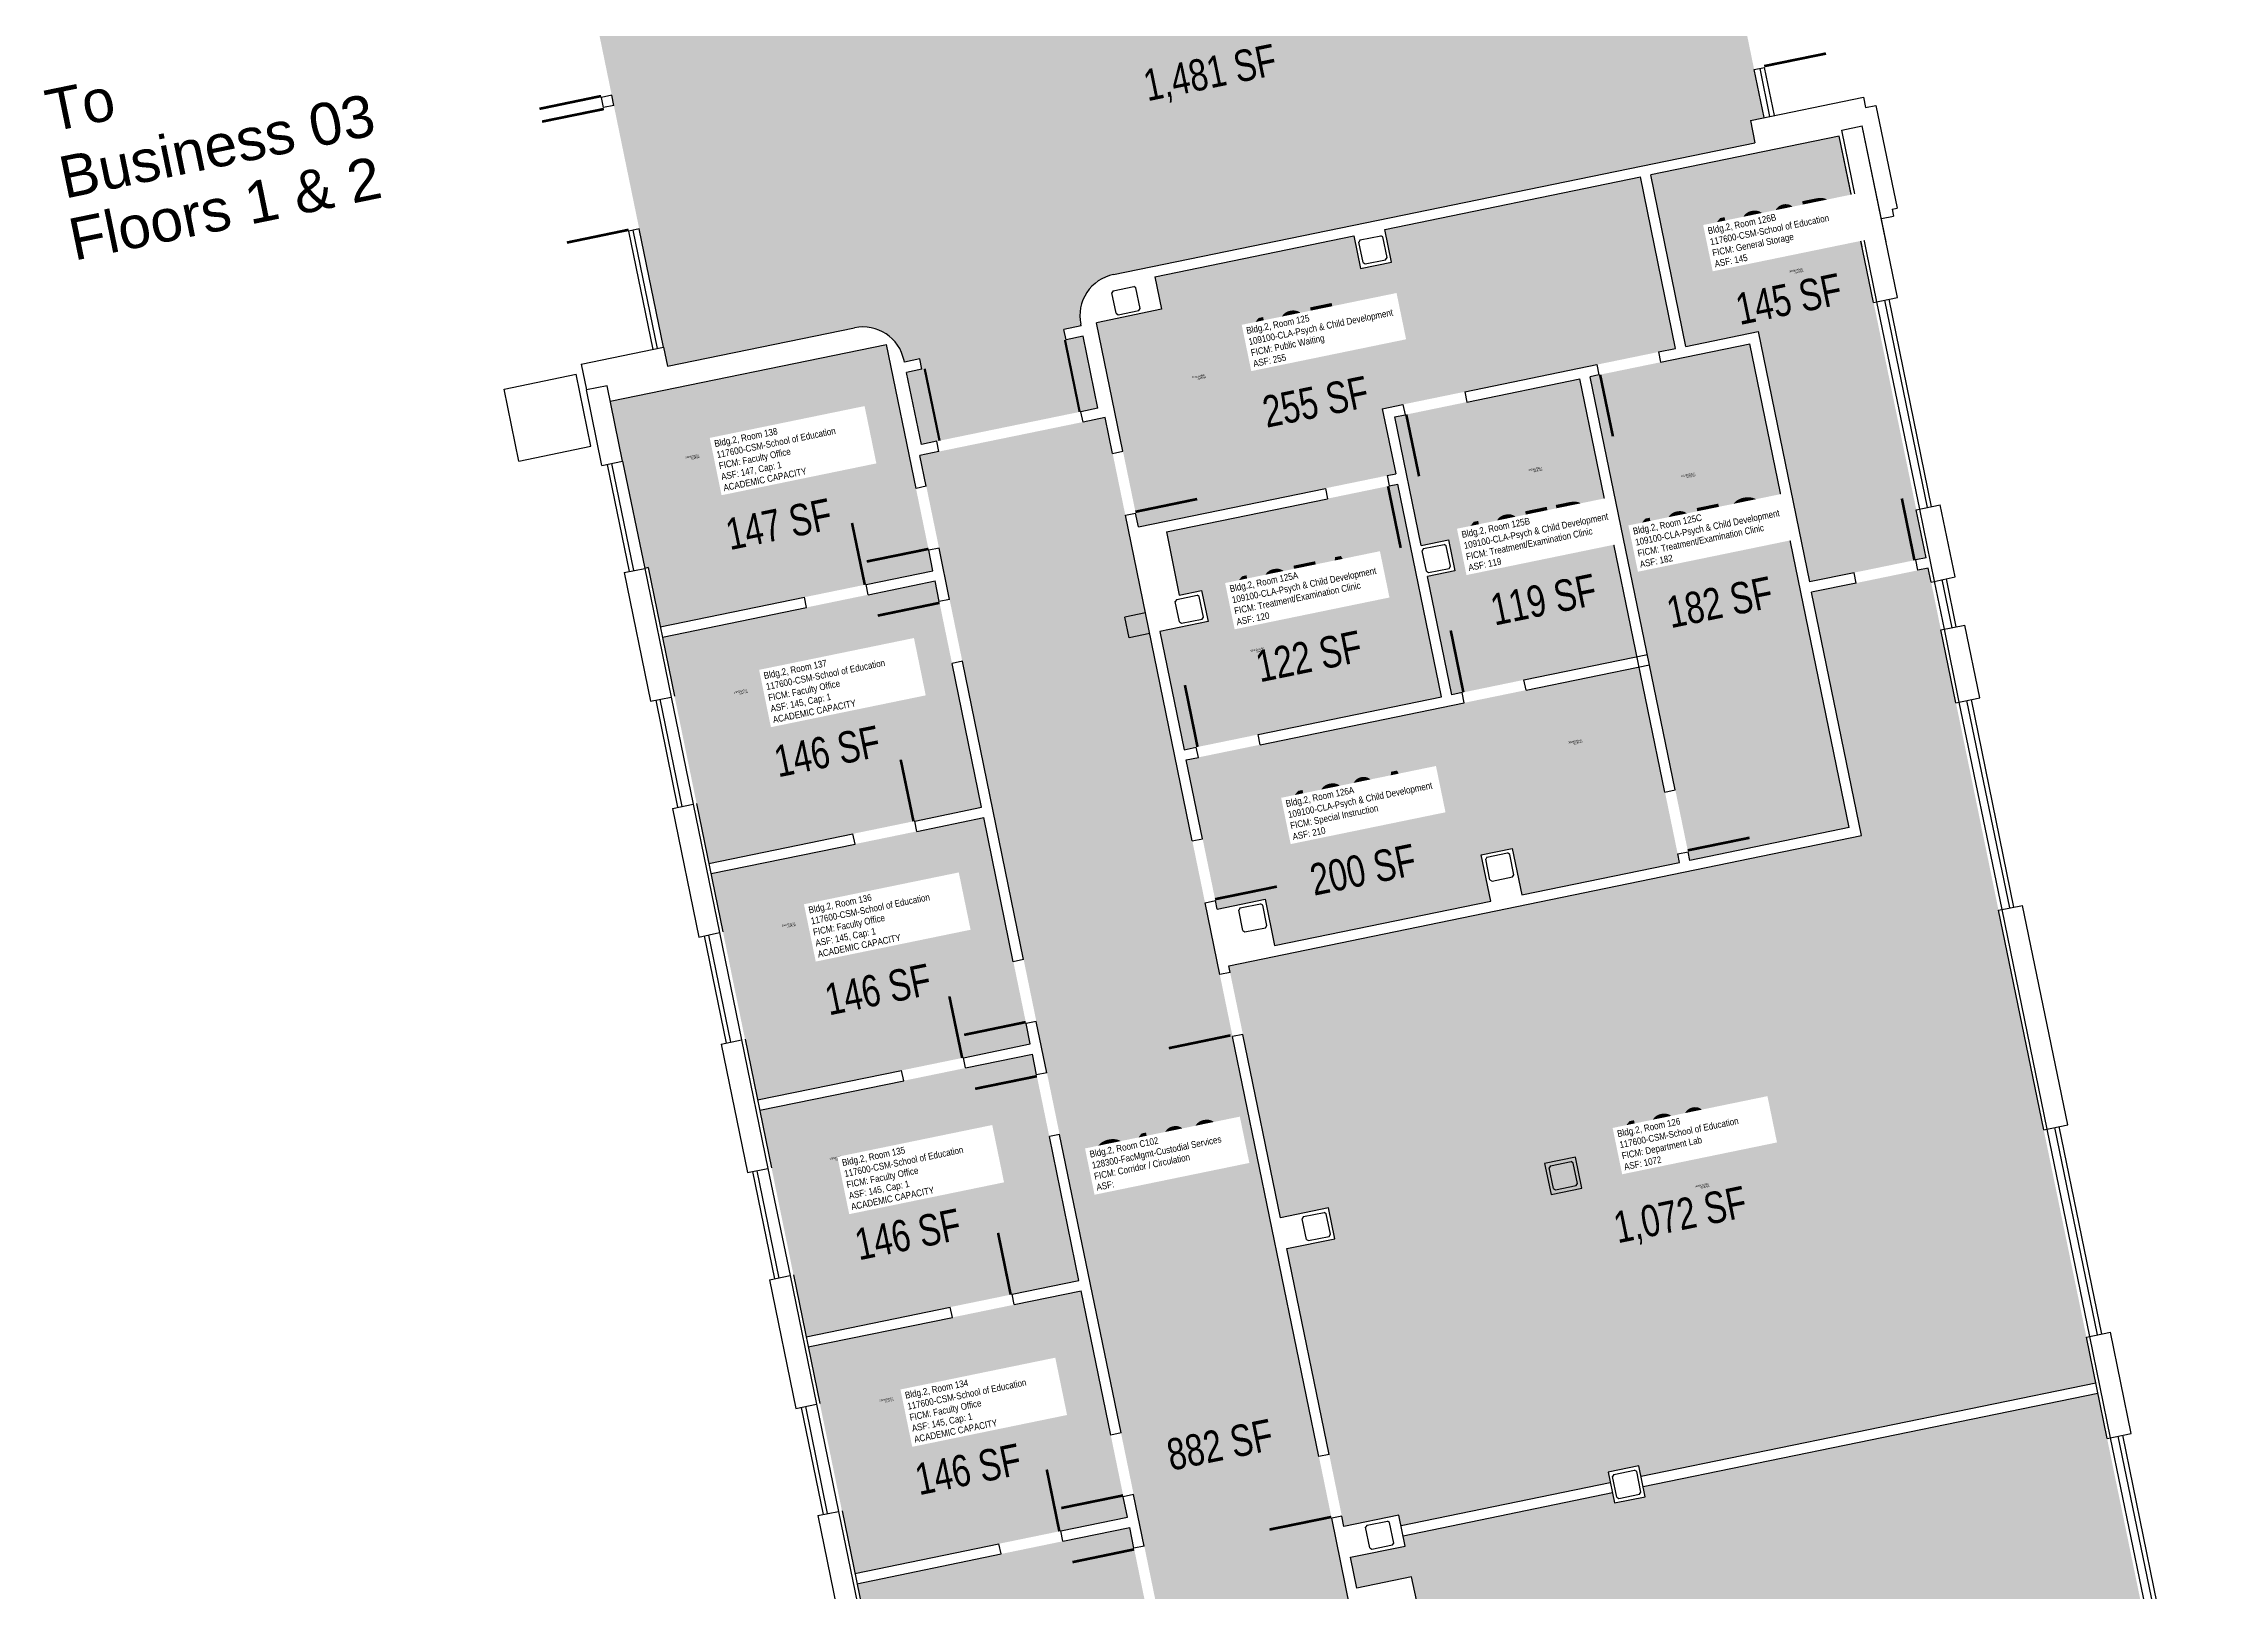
# Model space of a CAD drawing. Header units: inches. Extents: x 69199082 to 69201221, y 27671868 to 27674903.
# Drawn here: x 69199901 to 69201146, y 27672559 to 27673444 of the extents above; entities that cross this region are included whole.
import ezdxf
from ezdxf.enums import TextEntityAlignment as Align

# ---------------------------------------------------------------- set-up
doc = ezdxf.new("R2010")
doc.units = ezdxf.units.IN
doc.header["$LTSCALE"] = 100
doc.header["$MEASUREMENT"] = 0
for name, color, linetype in [('A-DOOR', 2, 'CONTINUOUS'), ('A-GLAZ', 1, 'CONTINUOUS'), ('A-IDEN-RNUM', 7, 'CONTINUOUS'), ('A-IDEN-SNUM', 4, 'CONTINUOUS'), ('A-IDEN-VNUM', 4, 'CONTINUOUS'), ('A-SITE', 3, 'CONTINUOUS'), ('A-WALL', 5, 'CONTINUOUS'), ('AREA-TEXT', 3, 'CONTINUOUS'), ('Rooms-Division-Color', 7, 'CONTINUOUS'), ('Rooms-Information', 7, 'CONTINUOUS')]:
    doc.layers.add(name, color=color, linetype=linetype)
doc.styles.add('Annotative', font='arial.ttf')
doc.styles.add('CP_AREA', font='arial.ttf', dxfattribs={"height": 15})
doc.styles.add('CP_ROOMSNUMBER', font='arial.ttf', dxfattribs={"height": 1})
doc.styles.add('CP_ROOMVNUMBER', font='arial.ttf', dxfattribs={"width": 0.85, "height": 0.075})

msp = doc.modelspace()

# ---------------------------------------------------------------- hatches: boundary and pattern name
at = {"layer": 'Rooms-Division-Color', "true_color": 0xadadad}
h = msp.add_hatch(color=253, dxfattribs=at)
edge = h.paths.add_edge_path()
edge.add_line((69200567.1, 27673714), (69200575.5, 27673672.8))
edge.add_line((69200575.5, 27673672.8), (69200571.6, 27673672))
edge.add_line((69200571.6, 27673672), (69200572.8, 27673666.2))
edge.add_line((69200572.8, 27673666.2), (69200576.7, 27673667))
edge.add_line((69200576.7, 27673667), (69200576.9, 27673666))
edge.add_arc((69200600.5, 27673670.8), 24, 191.615, 281.615)
edge.add_line((69200605.3, 27673647.3), (69200815.9, 27673690.6))
edge.add_line((69200815.9, 27673690.6), (69200818.5, 27673677.9))
edge.add_line((69200818.5, 27673677.9), (69200826.3, 27673679.5))
edge.add_line((69200826.3, 27673679.5), (69200883.5, 27673401.3))
edge.add_line((69200883.5, 27673401.3), (69200875.7, 27673399.7))
edge.add_line((69200875.7, 27673399.7), (69200878.3, 27673386.9))
edge.add_line((69200878.3, 27673386.9), (69200512, 27673311.6))
edge.add_arc((69200516.8, 27673288.1), 24, 101.615, 191.615)
edge.add_line((69200493.3, 27673283.3), (69200493.5, 27673282.3))
edge.add_line((69200493.5, 27673282.3), (69200483.7, 27673280.3))
edge.add_line((69200483.7, 27673280.3), (69200484.9, 27673274.4))
edge.add_line((69200484.9, 27673274.4), (69200494.7, 27673276.4))
edge.add_line((69200494.7, 27673276.4), (69200503.1, 27673235.3))
edge.add_line((69200503.1, 27673235.3), (69200402.3, 27673214.6))
edge.add_line((69200402.3, 27673214.6), (69200393.8, 27673255.7))
edge.add_line((69200393.8, 27673255.7), (69200402.6, 27673257.5))
edge.add_line((69200402.6, 27673257.5), (69200401.4, 27673263.4))
edge.add_line((69200401.4, 27673263.4), (69200392.6, 27673261.6))
edge.add_line((69200392.6, 27673261.6), (69200392.4, 27673262.6))
edge.add_arc((69200368.9, 27673257.7), 24, 11.615, 101.615)
edge.add_line((69200364.1, 27673281.2), (69200257.3, 27673259.3))
edge.add_line((69200257.3, 27673259.3), (69200194.9, 27673562.9))
edge.add_line((69200194.9, 27673562.9), (69200469.1, 27673619.3))
edge.add_arc((69200464.3, 27673642.8), 24, 281.615, 371.615)
edge.add_line((69200487.8, 27673647.7), (69200487.6, 27673648.6))
edge.add_line((69200487.6, 27673648.6), (69200491.5, 27673649.4))
edge.add_line((69200491.5, 27673649.4), (69200490.3, 27673655.3))
edge.add_line((69200490.3, 27673655.3), (69200486.4, 27673654.5))
edge.add_line((69200486.4, 27673654.5), (69200477.9, 27673695.7))
edge.add_line((69200477.9, 27673695.7), (69200567.1, 27673714))
at = {"layer": 'Rooms-Division-Color', "true_color": 0xffe090}
for points in [[(69200818.8, 27673368.6), (69200926.5, 27673390.7), (69200976.1, 27673149.8), (69200909.4, 27673136.1), (69200880.1, 27673279.1), (69200838.9, 27673270.6)], [(69200224.6, 27673239.3), (69200382.3, 27673271.7), (69200408.9, 27673142.4), (69200253.2, 27673110.4), (69200246.2, 27673144.2), (69200244.3, 27673143.8)], [(69200642.4, 27672602.4), (69200643.6, 27672596.5), (69200675, 27672602.9), (69200676.2, 27672597.1), (69200795.7, 27672621.6), (69200794.5, 27672627.5), (69200812.1, 27672631.1), (69200813.3, 27672625.3), (69201072.9, 27672678.6), (69201067.6, 27672704.6), (69201043.2, 27672823.1), (69201017.4, 27672948.5), (69200993.1, 27673067), (69200984.5, 27673108.6), (69200978.9, 27673136), (69200977.3, 27673143.9), (69200936.1, 27673135.4), (69200910.7, 27673130.2), (69200939.2, 27672991.1), (69200723.7, 27672946.8), (69200688.5, 27672939.6), (69200577.8, 27672916.8), (69200585.9, 27672877.6), (69200607.4, 27672772.8), (69200634.8, 27672778.5), (69200638.4, 27672760.8), (69200611, 27672755.2), (69200635.2, 27672637.6)], [(69200254.4, 27673104.5), (69200410.1, 27673136.6), (69200436.7, 27673007.3), (69200281, 27672975.2)], [(69200282.2, 27672969.4), (69200437.9, 27673001.4), (69200464.5, 27672872.1), (69200308.7, 27672840.1)], [(69200310, 27672834.2), (69200465.7, 27672866.2), (69200492.3, 27672736.9), (69200336.5, 27672704.9)], [(69200337.7, 27672699), (69200493.5, 27672731), (69200520.1, 27672601.7), (69200364.3, 27672569.7)], [(69200711.1, 27672268.4), (69200712.3, 27672262.5), (69200739.7, 27672268.1), (69200745.8, 27672238.7), (69200869.2, 27672264.1), (69200863.1, 27672293.5), (69200880.8, 27672297.1), (69200886.8, 27672267.7), (69201146.4, 27672321.1), (69201140, 27672351.9), (69201115.7, 27672470.5), (69201103.8, 27672528.3), (69201079.4, 27672646.8), (69201074.1, 27672672.7), (69200814.5, 27672619.4), (69200815.7, 27672613.5), (69200798.1, 27672609.9), (69200796.9, 27672615.8), (69200677.4, 27672591.2), (69200678.6, 27672585.3), (69200647.3, 27672578.9), (69200650.9, 27672561.2), (69200682.2, 27672567.7), (69200685.9, 27672550.1), (69200654.5, 27672543.6), (69200655.5, 27672538.7), (69200662.8, 27672503.5), (69200679.9, 27672420.2), (69200707.3, 27672425.8), (69200710.9, 27672408.2), (69200683.5, 27672402.6), (69200703.8, 27672303.6)], [(69200365.5, 27672563.8), (69200521.3, 27672595.9), (69200547.8, 27672466.6), (69200392.1, 27672434.5)]]:
    msp.add_hatch(color=41, dxfattribs=at).paths.add_polyline_path(points)
at = {"layer": 'Rooms-Division-Color', "true_color": 0xb2d6e9}
for points in [[(69200670.8, 27673318.8), (69200653.1, 27673315.1), (69200649.3, 27673333.7), (69200535.7, 27673310.4), (69200539.5, 27673291.8), (69200502.3, 27673284.1), (69200526.3, 27673167.6), (69200673.2, 27673197.8), (69200665.5, 27673235), (69200833, 27673269.4), (69200812.9, 27673367.4), (69200667, 27673337.4)], [(69200784.3, 27673253.3), (69200875.4, 27673272), (69200932.2, 27672995.8), (69200841.1, 27672977)], [(69200672.6, 27673230.3), (69200778.4, 27673252.1), (69200811, 27673093.4), (69200705.2, 27673071.6), (69200691.3, 27673139.2), (69200707, 27673142.4), (69200703.4, 27673160.1), (69200687.7, 27673156.9)], [(69200542.2, 27673164.7), (69200674.4, 27673191.9), (69200699.4, 27673070.4), (69200552.4, 27673040.2), (69200538.5, 27673107.8), (69200566, 27673113.5), (69200562.3, 27673131.1), (69200549.6, 27673128.5)], [(69200553.6, 27673034.4), (69200812.2, 27673087.5), (69200835.2, 27672975.8), (69200745.1, 27672957.3), (69200739.6, 27672983.8), (69200722, 27672980.1), (69200727.4, 27672953.7), (69200604, 27672928.3), (69200598.6, 27672954.8), (69200571.2, 27672949.1)]]:
    msp.add_hatch(color=254, dxfattribs=at).paths.add_polyline_path(points)
at = {"layer": 'Rooms-Division-Color', "true_color": 0xadadad}
msp.add_hatch(color=253, dxfattribs=at).paths.add_polyline_path([(69200507.3, 27673230), (69200744.1, 27672078.1), (69200638.3, 27672056.4), (69200634.7, 27672074), (69200401.5, 27673208.3)])

# ---------------------------------------------------------------- linework, layer by layer
at = {"layer": 'A-DOOR'}
for points in [[(69200883.6, 27673430.7, 1.5, 1.5, 0), (69200918.9, 27673437.9, 0, 0, 0), (69200918.7, 27673438.6, 0, 0, 0.414214), (69200875, 27673464.9, 0, 0, 0.414214)], [(69200219.4, 27673413.6, 1.5, 1.5, 0), (69200184.2, 27673406.3, 0, 0, 0), (69200184, 27673407.1, 0, 0, -0.414214), (69200213.8, 27673448.4, 0, 0, -0.414214)], [(69200221, 27673406.2, 1.5, 1.5, 0), (69200185.7, 27673399, 0, 0, 0), (69200185.8, 27673398.3, 0, 0, 0.414214), (69200229.5, 27673372, 0, 0, 0.414214)], [(69200235.1, 27673337.2, 1.5, 1.5, 0), (69200199.9, 27673329.9, 0, 0, 0), (69200199.7, 27673330.7, 0, 0, -0.414214), (69200229.5, 27673372, 0, 0, -0.414214)], [(69200492.7, 27673233.2, 1.31, 1.31, 0), (69200484.3, 27673274.3, 0, 0, 0), (69200484.9, 27673274.4, 0, 0, 0.414214), (69200452.2, 27673224.8, 0, 0, 0.414214)], [(69200412.7, 27673216.7, 1.31, 1.31, 0), (69200404.2, 27673257.8, 0, 0, 0), (69200403.6, 27673257.7, 0, 0, -0.414214), (69200453.2, 27673225, 0, 0, -0.414214)], [(69200789.9, 27673254.4, 1.5, 1.5, 0), (69200797.2, 27673219.2, 0, 0, 0), (69200797.9, 27673219.3, 0, 0, 0.414214), (69200824.1, 27673263, 0, 0, 0.414214)], [(69200679.2, 27673231.7, 1.5, 1.5, 0), (69200686.5, 27673196.4, 0, 0, 0), (69200687.2, 27673196.6, 0, 0, 0.414214), (69200713.5, 27673240.2, 0, 0, 0.414214)], [(69200524.5, 27673176.1, 1.5, 1.5, 0), (69200559.8, 27673183.4, 0, 0, 0), (69200559.6, 27673184.1, 0, 0, 0.414214), (69200515.9, 27673210.4, 0, 0, 0.414214)], [(69200406.4, 27673154.9, 1.5, 1.5, 0), (69200371.1, 27673147.7, 0, 0, 0), (69200370.9, 27673148.4, 0, 0, -0.414214), (69200400.7, 27673189.7, 0, 0, -0.414214)], [(69200668.8, 27673190.7, 1.5, 1.5, 0), (69200676, 27673155.5, 0, 0, 0), (69200675.3, 27673155.3, 0, 0, -0.414214), (69200633.9, 27673185.1, 0, 0, -0.414214)], [(69200969.4, 27673148.4, 1.5, 1.5, 0), (69200962.2, 27673183.7, 0, 0, 0), (69200961.5, 27673183.5, 0, 0, 0.414214), (69200935.2, 27673139.8, 0, 0, 0.414214)], [(69200370, 27673134.4, 1.5, 1.5, 0), (69200362.7, 27673169.7, 0, 0, 0), (69200362, 27673169.5, 0, 0, 0.414214), (69200335.8, 27673125.9, 0, 0, 0.414214)], [(69200412.7, 27673124.1, 1.5, 1.5, 0), (69200377.4, 27673116.8, 0, 0, 0), (69200377.6, 27673116.1, 0, 0, 0.414214), (69200421.3, 27673089.8, 0, 0, 0.414214)], [(69200711.8, 27673073, 1.5, 1.5, 0), (69200704.6, 27673108.3, 0, 0, 0), (69200705.3, 27673108.4, 0, 0, -0.414214), (69200746.7, 27673078.6, 0, 0, -0.414214)], [(69200560, 27673041.8, 1.5, 1.5, 0), (69200552.8, 27673077.1, 0, 0, 0), (69200553.5, 27673077.2, 0, 0, -0.414214), (69200594.9, 27673047.4, 0, 0, -0.414214)], [(69200397.8, 27672999.3, 1.5, 1.5, 0), (69200390.5, 27673034.5, 0, 0, 0), (69200389.8, 27673034.4, 0, 0, 0.414214), (69200363.5, 27672990.7, 0, 0, 0.414214)], [(69200839.9, 27672982.7, 1.5, 1.5, 0), (69200875.2, 27672989.9, 0, 0, 0), (69200875, 27672990.7, 0, 0, 0.414214), (69200831.3, 27673016.9, 0, 0, 0.414214)], [(69200570, 27672954.8, 1.5, 1.5, 0), (69200605.3, 27672962, 0, 0, 0), (69200605.1, 27672962.7, 0, 0, 0.414214), (69200561.4, 27672989, 0, 0, 0.414214)], [(69200461.9, 27672884.6, 1.5, 1.5, 0), (69200426.7, 27672877.3, 0, 0, 0), (69200426.5, 27672878.1, 0, 0, -0.414214), (69200456.3, 27672919.4, 0, 0, -0.414214)], [(69200578.8, 27672877, 1.5, 1.5, 0), (69200543.6, 27672869.7, 0, 0, 0), (69200543.4, 27672870.4, 0, 0, -0.414214), (69200573.2, 27672911.8, 0, 0, -0.414214)], [(69200425.6, 27672864.1, 1.5, 1.5, 0), (69200418.3, 27672899.3, 0, 0, 0), (69200417.6, 27672899.2, 0, 0, 0.414214), (69200391.3, 27672855.5, 0, 0, 0.414214)], [(69200468.3, 27672853.7, 1.5, 1.5, 0), (69200433, 27672846.5, 0, 0, 0), (69200433.1, 27672845.7, 0, 0, 0.414214), (69200476.8, 27672819.5, 0, 0, 0.414214)], [(69200453.3, 27672728.9, 1.5, 1.5, 0), (69200446.1, 27672764.2, 0, 0, 0), (69200445.4, 27672764, 0, 0, 0.414214), (69200419.1, 27672720.3, 0, 0, 0.414214)], [(69200517.5, 27672614.2, 1.5, 1.5, 0), (69200482.2, 27672607, 0, 0, 0), (69200482.1, 27672607.7, 0, 0, -0.414214), (69200511.9, 27672649.1, 0, 0, -0.414214)], [(69200481.1, 27672593.7, 1.5, 1.5, 0), (69200473.9, 27672629, 0, 0, 0), (69200473.1, 27672628.8, 0, 0, 0.414214), (69200446.9, 27672585.2, 0, 0, 0.414214)], [(69200636.4, 27672601.9, 1.5, 1.5, 0), (69200601.1, 27672594.7, 0, 0, 0), (69200601, 27672595.4, 0, 0, -0.414214), (69200630.8, 27672636.7, 0, 0, -0.414214)], [(69200523.8, 27672583.4, 1.5, 1.5, 0), (69200488.6, 27672576.1, 0, 0, 0), (69200488.7, 27672575.4, 0, 0, 0.414214), (69200532.4, 27672549.1, 0, 0, 0.414214)]]:
    msp.add_lwpolyline(points, format="xyseb", dxfattribs=at)
at = {"layer": 'A-GLAZ'}
for p, q in [((69200883.5, 27673401.3), (69200877.9, 27673428.7)), ((69200886.9, 27673402), (69200881.3, 27673429.4)), ((69200889.4, 27673402.5), (69200883.8, 27673429.9)), ((69200226.7, 27673408.2), (69200225.5, 27673414.1)), ((69200220.8, 27673407), (69200219.6, 27673412.8)), ((69200249.2, 27673268.9), (69200235.3, 27673336.4)), ((69200251.6, 27673269.4), (69200237.7, 27673336.9)), ((69200255.1, 27673270.1), (69200241.2, 27673337.7)), ((69200972.4, 27673177.6), (69200948, 27673296.1)), ((69200976.8, 27673178.5), (69200952.4, 27673297)), ((69200979.2, 27673179), (69200954.9, 27673297.5)), ((69200222.9, 27673203.2), (69200235.5, 27673142)), ((69200225.3, 27673203.7), (69200237.9, 27673142.5)), ((69200231.7, 27673205), (69200244.3, 27673143.8)), ((69200986.5, 27673109), (69200980.8, 27673136.5)), ((69200990.9, 27673109.9), (69200985.2, 27673137.4)), ((69200993.3, 27673110.4), (69200987.7, 27673137.9)), ((69200250.6, 27673068.5), (69200263.1, 27673007.3)), ((69200253, 27673069), (69200265.6, 27673007.8)), ((69200259.4, 27673070.3), (69200272, 27673009.1)), ((69201019.4, 27672948.9), (69200995, 27673067.4)), ((69201023.8, 27672949.8), (69200999.4, 27673068.3)), ((69201026.2, 27672950.3), (69201001.9, 27673068.8)), ((69200278.2, 27672933.8), (69200290.8, 27672872.6)), ((69200280.7, 27672934.3), (69200293.3, 27672873.1)), ((69200287.1, 27672935.7), (69200299.6, 27672874.4)), ((69201069.5, 27672705), (69201045.2, 27672823.5)), ((69201073.9, 27672705.9), (69201049.6, 27672824.4)), ((69201076.4, 27672706.4), (69201052, 27672824.9)), ((69200305.9, 27672799.2), (69200318.5, 27672737.9)), ((69200308.4, 27672799.7), (69200321, 27672738.4)), ((69200314.7, 27672801), (69200327.3, 27672739.8)), ((69200342.4, 27672666.3), (69200355, 27672605.1)), ((69200333.6, 27672664.5), (69200346.2, 27672603.3)), ((69200336.1, 27672665), (69200348.6, 27672603.8)), ((69201105.8, 27672528.7), (69201081.4, 27672647.2)), ((69201110.2, 27672529.6), (69201085.8, 27672648.1)), ((69201112.6, 27672530.1), (69201088.3, 27672648.6))]:
    msp.add_line(p, q, dxfattribs=at)
at = {"layer": 'A-SITE'}
for p, q in [((69200164, 27673246.2), (69200205.1, 27673254.7)), ((69200213.6, 27673213.6), (69200205.1, 27673254.7)), ((69200172.5, 27673205.1), (69200164, 27673246.2)), ((69200172.5, 27673205.1), (69200213.6, 27673213.6))]:
    msp.add_line(p, q, dxfattribs=at)
at = {"layer": 'A-WALL'}
for p, q in [((69200877.9, 27673428.7), (69200883.8, 27673429.9)), ((69200225.5, 27673414.1), (69200219.6, 27673412.8)), ((69200226.7, 27673408.2), (69200220.8, 27673407)), ((69200875.7, 27673399.7), (69200940.3, 27673413)), ((69200940.3, 27673413), (69200941.5, 27673407.1)), ((69200941.5, 27673407.1), (69200947.4, 27673408.3)), ((69200947.4, 27673408.3), (69200959.5, 27673349.5)), ((69200926.5, 27673390.7), (69200818.8, 27673368.6)), ((69200875.7, 27673399.7), (69200878.3, 27673386.9)), ((69200946.1, 27673295.7), (69200926.5, 27673390.7)), ((69200939.5, 27673327.5), (69200926.5, 27673390.7)), ((69200927.9, 27673394.1), (69200939.6, 27673396.5)), ((69200948, 27673296.1), (69200927.9, 27673394.1)), ((69200941.5, 27673327.9), (69200927.9, 27673394.1)), ((69200959.8, 27673298.5), (69200939.6, 27673396.5)), ((69200953.2, 27673330.4), (69200939.6, 27673396.5)), ((69200512, 27673311.6), (69200878.3, 27673386.9)), ((69200667, 27673337.4), (69200812.9, 27673367.4)), ((69200833, 27673269.4), (69200812.9, 27673367.4)), ((69200838.9, 27673270.6), (69200818.8, 27673368.6)), ((69200950.5, 27673343.6), (69200957.4, 27673345)), ((69200956.6, 27673348.9), (69200959.5, 27673349.5)), ((69200956.6, 27673348.9), (69200957.4, 27673345)), ((69200241.2, 27673337.7), (69200235.3, 27673336.4)), ((69200535.7, 27673310.4), (69200649.3, 27673333.7)), ((69200649.3, 27673333.7), (69200653.1, 27673315.1)), ((69200652.9, 27673331.4), (69200652.1, 27673330.2)), ((69200654.5, 27673318.5), (69200652.1, 27673330.2)), ((69200652.9, 27673331.4), (69200664.6, 27673333.8)), ((69200665.8, 27673333.1), (69200664.6, 27673333.8)), ((69200668.2, 27673321.3), (69200665.8, 27673333.1)), ((69200670.8, 27673318.8), (69200667, 27673337.4)), ((69200653.1, 27673315.1), (69200670.8, 27673318.8)), ((69200654.5, 27673318.5), (69200655.7, 27673317.7)), ((69200655.7, 27673317.7), (69200667.4, 27673320.1)), ((69200667.4, 27673320.1), (69200668.2, 27673321.3)), ((69200511.8, 27673302.4), (69200511, 27673301.2)), ((69200513.5, 27673289.5), (69200511, 27673301.2)), ((69200511.8, 27673302.4), (69200523.6, 27673304.8)), ((69200524.7, 27673304.1), (69200523.6, 27673304.8)), ((69200527.2, 27673292.3), (69200524.7, 27673304.1)), ((69200535.7, 27673310.4), (69200539.5, 27673291.8)), ((69200539.5, 27673291.8), (69200502.3, 27673284.1)), ((69200513.5, 27673289.5), (69200514.6, 27673288.7)), ((69200514.6, 27673288.7), (69200526.4, 27673291.1)), ((69200526.4, 27673291.1), (69200527.2, 27673292.3)), ((69200946.1, 27673295.7), (69200959.8, 27673298.5)), ((69200257.3, 27673259.3), (69200364.1, 27673281.2)), ((69200493.5, 27673282.3), (69200483.7, 27673280.3)), ((69200484.9, 27673274.4), (69200483.7, 27673280.3)), ((69200494.7, 27673276.4), (69200484.9, 27673274.4)), ((69200493.5, 27673282.3), (69200493.3, 27673283.3)), ((69200503.1, 27673235.3), (69200494.7, 27673276.4)), ((69200517.4, 27673210.7), (69200502.3, 27673284.1)), ((69200838.9, 27673270.6), (69200880.1, 27673279.1)), ((69200880.1, 27673279.1), (69200909.4, 27673136.1)), ((69200208.1, 27673260.4), (69200255.1, 27673270.1)), ((69200224.6, 27673239.3), (69200382.3, 27673271.7)), ((69200255.1, 27673270.1), (69200257.3, 27673259.3)), ((69200399.3, 27673189.4), (69200382.3, 27673271.7)), ((69200823.2, 27673267.4), (69200833, 27673269.4)), ((69200823.2, 27673267.4), (69200824.4, 27673261.5)), ((69200824.4, 27673261.5), (69200875.4, 27673272)), ((69200932.2, 27672995.8), (69200875.4, 27673272)), ((69200208.1, 27673260.4), (69200211.1, 27673245.7)), ((69200392.6, 27673261.6), (69200392.4, 27673262.6)), ((69200401.4, 27673263.4), (69200392.6, 27673261.6)), ((69200402.6, 27673257.5), (69200393.8, 27673255.7)), ((69200402.3, 27673214.6), (69200393.8, 27673255.7)), ((69200402.6, 27673257.5), (69200401.4, 27673263.4)), ((69200712.6, 27673244.7), (69200788, 27673260.2)), ((69200713.8, 27673238.8), (69200778.4, 27673252.1)), ((69200826.9, 27673016), (69200778.4, 27673252.1)), ((69200789.2, 27673254.3), (69200784.3, 27673253.3)), ((69200832.8, 27673017.2), (69200784.3, 27673253.3)), ((69200788, 27673260.2), (69200789.2, 27673254.3)), ((69200222.8, 27673248.1), (69200211.1, 27673245.7)), ((69200219.9, 27673202.6), (69200211.1, 27673245.7)), ((69200231.7, 27673205), (69200222.8, 27673248.1)), ((69200712.6, 27673244.7), (69200713.8, 27673238.8)), ((69200503.1, 27673235.3), (69200493.4, 27673233.3)), ((69200494.6, 27673227.4), (69200493.4, 27673233.3)), ((69200507.3, 27673230), (69200494.6, 27673227.4)), ((69200511.5, 27673209.5), (69200507.3, 27673230)), ((69200665.5, 27673235), (69200677.3, 27673237.4)), ((69200665.5, 27673235), (69200673.2, 27673197.8)), ((69200672.6, 27673230.3), (69200678.5, 27673231.5)), ((69200687.7, 27673156.9), (69200672.6, 27673230.3)), ((69200677.3, 27673237.4), (69200678.5, 27673231.5)), ((69200411.1, 27673216.4), (69200402.3, 27673214.6)), ((69200412.3, 27673210.5), (69200411.1, 27673216.4)), ((69200219.9, 27673202.6), (69200231.7, 27673205)), ((69200412.3, 27673210.5), (69200401.5, 27673208.3)), ((69200405.1, 27673190.7), (69200401.5, 27673208.3)), ((69200511.5, 27673209.5), (69200517.4, 27673210.7)), ((69200405.1, 27673190.7), (69200399.3, 27673189.4)), ((69200526.3, 27673167.6), (69200633, 27673189.5)), ((69200633, 27673189.5), (69200634.2, 27673183.6)), ((69200668.3, 27673196.8), (69200673.2, 27673197.8)), ((69200668.3, 27673196.8), (69200669.5, 27673190.9)), ((69200669.5, 27673190.9), (69200674.4, 27673191.9)), ((69200699.4, 27673070.4), (69200674.4, 27673191.9)), ((69200542.2, 27673164.7), (69200634.2, 27673183.6)), ((69200970.4, 27673177.2), (69200984.1, 27673180)), ((69200976.1, 27673149.8), (69200970.4, 27673177.2)), ((69200980.8, 27673136.5), (69200972.4, 27673177.6)), ((69200992.6, 27673138.9), (69200984.1, 27673180)), ((69200518.8, 27673174.2), (69200524.6, 27673175.4)), ((69200557, 27672988.1), (69200518.8, 27673174.2)), ((69200526.3, 27673167.6), (69200524.6, 27673175.4)), ((69200542.2, 27673164.7), (69200549.6, 27673128.5)), ((69200412.4, 27673155.4), (69200406.5, 27673154.2)), ((69200408.9, 27673142.4), (69200406.5, 27673154.2)), ((69200418.4, 27673126), (69200412.4, 27673155.4)), ((69200687.7, 27673156.9), (69200703.4, 27673160.1)), ((69200689.1, 27673155.1), (69200688.3, 27673153.9)), ((69200690.7, 27673142.2), (69200688.3, 27673153.9)), ((69200689.1, 27673155.1), (69200700.9, 27673157.5)), ((69200702, 27673156.7), (69200700.9, 27673157.5)), ((69200704.5, 27673145), (69200702, 27673156.7)), ((69200703.4, 27673160.1), (69200707, 27673142.4)), ((69200232.5, 27673141.4), (69200244.3, 27673143.8)), ((69200232.5, 27673141.4), (69200247.6, 27673067.9)), ((69200246.2, 27673144.2), (69200244.3, 27673143.8)), ((69200244.3, 27673143.8), (69200259.4, 27673070.3)), ((69200246.2, 27673144.2), (69200261.3, 27673070.7)), ((69200370.7, 27673134.6), (69200408.9, 27673142.4)), ((69200690.7, 27673142.2), (69200691.9, 27673141.4)), ((69200707, 27673142.4), (69200691.3, 27673139.2)), ((69200691.9, 27673141.4), (69200703.7, 27673143.8)), ((69200703.7, 27673143.8), (69200704.5, 27673145)), ((69200934.9, 27673141.3), (69200909.4, 27673136.1)), ((69200936.1, 27673135.4), (69200934.9, 27673141.3)), ((69200976.1, 27673149.8), (69200970.2, 27673148.6)), ((69200971.4, 27673142.7), (69200970.2, 27673148.6)), ((69200977.3, 27673143.9), (69200971.4, 27673142.7)), ((69200978.9, 27673136), (69200977.3, 27673143.9)), ((69200253.2, 27673110.4), (69200335.5, 27673127.3)), ((69200336.7, 27673121.5), (69200335.5, 27673127.3)), ((69200371.9, 27673128.7), (69200370.7, 27673134.6)), ((69200371.9, 27673128.7), (69200410.1, 27673136.6)), ((69200412.5, 27673124.8), (69200410.1, 27673136.6)), ((69200548.1, 27673126.1), (69200559.8, 27673128.5)), ((69200549.6, 27673128.5), (69200562.3, 27673131.1)), ((69200561, 27673127.7), (69200559.8, 27673128.5)), ((69200563.4, 27673116), (69200561, 27673127.7)), ((69200562.3, 27673131.1), (69200566, 27673113.5)), ((69200705.2, 27673071.6), (69200691.3, 27673139.2)), ((69200936.1, 27673135.4), (69200910.7, 27673130.2)), ((69200939.2, 27672991.1), (69200910.7, 27673130.2)), ((69200978.9, 27673136), (69200992.6, 27673138.9)), ((69200254.4, 27673104.5), (69200336.7, 27673121.5)), ((69200418.4, 27673126), (69200412.5, 27673124.8)), ((69200530.2, 27673118.4), (69200518.5, 27673115.9)), ((69200520.9, 27673104.2), (69200518.5, 27673115.9)), ((69200548.1, 27673126.1), (69200547.3, 27673124.9)), ((69200549.7, 27673113.2), (69200547.3, 27673124.9)), ((69200550.9, 27673112.4), (69200562.6, 27673114.8)), ((69200562.6, 27673114.8), (69200563.4, 27673116)), ((69200532.7, 27673106.6), (69200520.9, 27673104.2)), ((69200566, 27673113.5), (69200538.5, 27673107.8)), ((69200538.5, 27673107.8), (69200552.4, 27673040.2)), ((69200549.7, 27673113.2), (69200550.9, 27673112.4)), ((69200984.5, 27673108.6), (69200998.2, 27673111.4)), ((69200993.1, 27673067), (69200984.5, 27673108.6)), ((69200995, 27673067.4), (69200986.5, 27673109)), ((69201006.8, 27673069.8), (69200998.2, 27673111.4)), ((69200425.7, 27673090.7), (69200419.8, 27673089.5)), ((69200436.7, 27673007.3), (69200419.8, 27673089.5)), ((69200460.7, 27672920.3), (69200425.7, 27673090.7)), ((69200746.4, 27673080.1), (69200816.9, 27673094.6)), ((69200747.6, 27673074.2), (69200746.4, 27673080.1)), ((69200747.6, 27673074.2), (69200818.1, 27673088.7)), ((69200247.6, 27673067.9), (69200259.4, 27673070.3)), ((69200594.6, 27673048.9), (69200699.4, 27673070.4)), ((69200595.8, 27673043), (69200712.3, 27673067)), ((69200711.1, 27673072.8), (69200705.2, 27673071.6)), ((69200712.3, 27673067), (69200711.1, 27673072.8)), ((69200993.1, 27673067), (69201006.8, 27673069.8)), ((69200552.4, 27673040.2), (69200559.3, 27673041.6)), ((69200560.5, 27673035.8), (69200559.3, 27673041.6)), ((69200595.8, 27673043), (69200594.6, 27673048.9)), ((69200553.6, 27673034.4), (69200560.5, 27673035.8)), ((69200562.9, 27672989.3), (69200553.6, 27673034.4)), ((69200826.9, 27673016), (69200832.8, 27673017.2)), ((69200260.2, 27673006.7), (69200272, 27673009.1)), ((69200260.2, 27673006.7), (69200275.3, 27672933.2)), ((69200272, 27673009.1), (69200287.1, 27672935.7)), ((69200273.9, 27673009.5), (69200289, 27672936.1)), ((69200398.5, 27672999.4), (69200436.7, 27673007.3)), ((69200281, 27672975.2), (69200363.2, 27672992.2)), ((69200364.4, 27672986.3), (69200363.2, 27672992.2)), ((69200399.7, 27672993.5), (69200398.5, 27672999.4)), ((69200399.7, 27672993.5), (69200437.9, 27673001.4)), ((69200454.8, 27672919.1), (69200437.9, 27673001.4)), ((69200577.8, 27672916.8), (69200939.2, 27672991.1)), ((69200932.2, 27672995.8), (69200841.1, 27672977)), ((69200282.2, 27672969.4), (69200364.4, 27672986.3)), ((69200557, 27672988.1), (69200562.9, 27672989.3)), ((69200722, 27672980.1), (69200739.6, 27672983.8)), ((69200727.4, 27672953.7), (69200722, 27672980.1)), ((69200725.3, 27672978.8), (69200724.6, 27672977.6)), ((69200727, 27672965.8), (69200724.6, 27672977.6)), ((69200725.3, 27672978.8), (69200737.1, 27672981.2)), ((69200738.3, 27672980.4), (69200737.1, 27672981.2)), ((69200740.7, 27672968.7), (69200738.3, 27672980.4)), ((69200739.6, 27672983.8), (69200745.1, 27672957.3)), ((69200834.2, 27672980.7), (69200840.1, 27672981.9)), ((69200835.2, 27672975.8), (69200834.2, 27672980.7)), ((69200841.1, 27672977), (69200840.1, 27672981.9)), ((69200727, 27672965.8), (69200728.2, 27672965.1)), ((69200728.2, 27672965.1), (69200739.9, 27672967.5)), ((69200739.9, 27672967.5), (69200740.7, 27672968.7)), ((69200745.1, 27672957.3), (69200835.2, 27672975.8)), ((69200564.3, 27672952.8), (69200570.2, 27672954)), ((69200572.7, 27672911.7), (69200564.3, 27672952.8)), ((69200571.2, 27672949.1), (69200570.2, 27672954)), ((69200571.2, 27672949.1), (69200598.6, 27672954.8)), ((69200598.6, 27672954.8), (69200604, 27672928.3)), ((69200604, 27672928.3), (69200727.4, 27672953.7)), ((69200584.3, 27672949.8), (69200583.5, 27672948.6)), ((69200585.9, 27672936.9), (69200583.5, 27672948.6)), ((69200584.3, 27672949.8), (69200596, 27672952.2)), ((69200597.2, 27672951.4), (69200596, 27672952.2)), ((69200599.6, 27672939.7), (69200597.2, 27672951.4)), ((69201017.4, 27672948.5), (69201031.1, 27672951.3)), ((69201043.2, 27672823.1), (69201017.4, 27672948.5)), ((69201045.2, 27672823.5), (69201019.4, 27672948.9)), ((69201056.9, 27672825.9), (69201031.1, 27672951.3)), ((69200275.3, 27672933.2), (69200287.1, 27672935.7)), ((69200585.9, 27672936.9), (69200587.1, 27672936.1)), ((69200587.1, 27672936.1), (69200598.9, 27672938.5)), ((69200598.9, 27672938.5), (69200599.6, 27672939.7)), ((69200460.7, 27672920.3), (69200454.8, 27672919.1)), ((69200578.6, 27672912.9), (69200577.8, 27672916.8)), ((69200578.6, 27672912.9), (69200572.7, 27672911.7)), ((69200467.9, 27672885), (69200462.1, 27672883.8)), ((69200464.5, 27672872.1), (69200462.1, 27672883.8)), ((69200474, 27672855.7), (69200467.9, 27672885)), ((69200287.9, 27672872), (69200299.6, 27672874.4)), ((69200287.9, 27672872), (69200303, 27672798.6)), ((69200299.6, 27672874.4), (69200314.7, 27672801)), ((69200301.6, 27672874.8), (69200316.7, 27672801.4)), ((69200426.3, 27672864.2), (69200464.5, 27672872.1)), ((69200427.5, 27672858.4), (69200465.7, 27672866.2)), ((69200468.1, 27672854.4), (69200465.7, 27672866.2)), ((69200585.9, 27672877.6), (69200580, 27672876.4)), ((69200629.3, 27672636.4), (69200580, 27672876.4)), ((69200607.4, 27672772.8), (69200585.9, 27672877.6)), ((69200308.7, 27672840.1), (69200391, 27672857)), ((69200392.2, 27672851.1), (69200391, 27672857)), ((69200427.5, 27672858.4), (69200426.3, 27672864.2)), ((69200474, 27672855.7), (69200468.1, 27672854.4)), ((69200310, 27672834.2), (69200392.2, 27672851.1)), ((69200481.2, 27672820.4), (69200475.4, 27672819.2)), ((69200492.3, 27672736.9), (69200475.4, 27672819.2)), ((69200516.3, 27672650), (69200481.2, 27672820.4)), ((69201043.2, 27672823.1), (69201056.9, 27672825.9)), ((69200775.9, 27672807.4), (69200758.2, 27672803.8)), ((69200758.2, 27672803.8), (69200761.9, 27672786.2)), ((69200761.6, 27672802.5), (69200773.3, 27672804.9)), ((69200774.5, 27672804.1), (69200773.3, 27672804.9)), ((69200776.9, 27672792.4), (69200774.5, 27672804.1)), ((69200779.5, 27672789.8), (69200775.9, 27672807.4)), ((69200303, 27672798.6), (69200314.7, 27672801)), ((69200761.6, 27672802.5), (69200760.8, 27672801.3)), ((69200763.2, 27672789.5), (69200760.8, 27672801.3)), ((69200764.4, 27672788.8), (69200776.2, 27672791.2)), ((69200776.2, 27672791.2), (69200776.9, 27672792.4)), ((69200634.8, 27672778.5), (69200607.4, 27672772.8)), ((69200638.4, 27672760.8), (69200634.8, 27672778.5)), ((69200761.9, 27672786.2), (69200779.5, 27672789.8)), ((69200763.2, 27672789.5), (69200764.4, 27672788.8)), ((69200620.5, 27672773.5), (69200619.8, 27672772.3)), ((69200622.2, 27672760.5), (69200619.8, 27672772.3)), ((69200620.5, 27672773.5), (69200632.3, 27672775.9)), ((69200633.5, 27672775.1), (69200632.3, 27672775.9)), ((69200635.9, 27672763.4), (69200633.5, 27672775.1)), ((69200611, 27672755.2), (69200638.4, 27672760.8)), ((69200635.2, 27672637.6), (69200611, 27672755.2)), ((69200622.2, 27672760.5), (69200623.4, 27672759.8)), ((69200623.4, 27672759.8), (69200635.1, 27672762.2)), ((69200635.1, 27672762.2), (69200635.9, 27672763.4)), ((69200315.6, 27672737.3), (69200327.3, 27672739.8)), ((69200315.6, 27672737.3), (69200330.7, 27672663.9)), ((69200327.3, 27672739.8), (69200342.4, 27672666.3)), ((69200329.3, 27672740.2), (69200344.4, 27672666.7)), ((69200454.1, 27672729.1), (69200492.3, 27672736.9)), ((69200455.3, 27672723.2), (69200454.1, 27672729.1)), ((69200455.3, 27672723.2), (69200493.5, 27672731)), ((69200510.4, 27672648.7), (69200493.5, 27672731)), ((69200336.5, 27672704.9), (69200418.8, 27672721.8)), ((69200337.7, 27672699), (69200420, 27672715.9)), ((69200420, 27672715.9), (69200418.8, 27672721.8)), ((69201067.6, 27672704.6), (69201081.3, 27672707.4)), ((69201079.4, 27672646.8), (69201067.6, 27672704.6)), ((69201081.4, 27672647.2), (69201069.5, 27672705)), ((69201093.2, 27672649.6), (69201081.3, 27672707.4)), ((69200813.3, 27672625.3), (69201072.9, 27672678.6)), ((69200330.7, 27672663.9), (69200342.4, 27672666.3)), ((69200814.5, 27672619.4), (69201074.1, 27672672.7)), ((69200516.3, 27672650), (69200510.4, 27672648.7)), ((69201079.4, 27672646.8), (69201093.2, 27672649.6)), ((69200635.2, 27672637.6), (69200629.3, 27672636.4)), ((69200812.1, 27672631.1), (69200794.5, 27672627.5)), ((69200815.7, 27672613.5), (69200812.1, 27672631.1)), ((69200676.2, 27672597.1), (69200795.7, 27672621.6)), ((69200794.5, 27672627.5), (69200798.1, 27672609.9)), ((69200797.8, 27672626.2), (69200797, 27672625)), ((69200799.5, 27672613.2), (69200797, 27672625)), ((69200797.8, 27672626.2), (69200809.6, 27672628.6)), ((69200810.8, 27672627.8), (69200809.6, 27672628.6)), ((69200813.2, 27672616), (69200810.8, 27672627.8)), ((69200343.2, 27672602.7), (69200355, 27672605.1)), ((69200355, 27672605.1), (69200370.1, 27672531.6)), ((69200357, 27672605.5), (69200372.1, 27672532)), ((69200523.5, 27672614.7), (69200517.6, 27672613.5)), ((69200520.1, 27672601.7), (69200517.6, 27672613.5)), ((69200529.6, 27672585.3), (69200523.5, 27672614.7)), ((69200677.4, 27672591.2), (69200796.9, 27672615.8)), ((69200798.1, 27672609.9), (69200815.7, 27672613.5)), ((69200799.5, 27672613.2), (69200800.6, 27672612.4)), ((69200800.6, 27672612.4), (69200812.4, 27672614.9)), ((69200812.4, 27672614.9), (69200813.2, 27672616)), ((69200343.2, 27672602.7), (69200358.3, 27672529.2)), ((69200481.9, 27672593.9), (69200520.1, 27672601.7)), ((69200483.1, 27672588), (69200481.9, 27672593.9)), ((69200483.1, 27672588), (69200521.3, 27672595.9)), ((69200523.7, 27672584.1), (69200521.3, 27672595.9)), ((69200642.4, 27672602.4), (69200636.6, 27672601.2)), ((69200649.6, 27672537.5), (69200636.6, 27672601.2)), ((69200643.6, 27672596.5), (69200642.4, 27672602.4)), ((69200675, 27672602.9), (69200643.6, 27672596.5)), ((69200656.8, 27672597.2), (69200656, 27672596)), ((69200658.4, 27672584.2), (69200656, 27672596)), ((69200656.8, 27672597.2), (69200668.5, 27672599.6)), ((69200669.7, 27672598.8), (69200668.5, 27672599.6)), ((69200672.1, 27672587), (69200669.7, 27672598.8)), ((69200678.6, 27672585.3), (69200675, 27672602.9)), ((69200364.3, 27672569.7), (69200446.6, 27672586.6)), ((69200365.5, 27672563.8), (69200447.8, 27672580.8)), ((69200447.8, 27672580.8), (69200446.6, 27672586.6)), ((69200529.6, 27672585.3), (69200523.7, 27672584.1)), ((69200647.3, 27672578.9), (69200678.6, 27672585.3)), ((69200658.4, 27672584.2), (69200659.6, 27672583.5)), ((69200659.6, 27672583.5), (69200671.3, 27672585.9)), ((69200671.3, 27672585.9), (69200672.1, 27672587)), ((69200650.9, 27672561.2), (69200647.3, 27672578.9)), ((69200682.2, 27672567.7), (69200650.9, 27672561.2)), ((69200685.9, 27672550.1), (69200682.2, 27672567.7))]:
    msp.add_line(p, q, dxfattribs=at)
for centre, start, end in [((69200516.8, 27673288.1), 101.615, 191.615), ((69200368.9, 27673257.7), 11.615, 101.615)]:
    msp.add_arc(centre, 24, start, end, dxfattribs=at)

# ---------------------------------------------------------------- texts
at = {"layer": 'A-IDEN-RNUM', "style": 'CP_ROOMSNUMBER', "width": 0.85}
for s, p in [('0126-B0', (69200903.5, 27673312.7)), ('0125-00', (69200562.5, 27673252.1)), ('0138-00', (69200273.3, 27673206.4)), ('0125-B0', (69200754.6, 27673199.2)), ('0125-C0', (69200842, 27673195.9)), ('0125-A0', (69200596.1, 27673096.2)), ('0137-00', (69200300.8, 27673072.2)), ('0126-A0', (69200777.4, 27673043.6)), ('0136-00', (69200328.2, 27672939)), ('0135-00', (69200355.6, 27672805.8)), ('C102-00', (69200537.3, 27672807.8)), ('0126-00', (69200849.9, 27672790)), ('0134-00', (69200384, 27672667.7))]:
    msp.add_text(s, height=1, rotation=11.615, dxfattribs=at).set_placement(p, align=Align.CENTER)
at = {"layer": 'A-IDEN-SNUM', "style": 'CP_ROOMSNUMBER', "width": 0.85}
for s, p in [('00200126B0', (69200901.7, 27673313.6)), ('0020012500', (69200560.6, 27673253)), ('0020013800', (69200271.4, 27673207.3)), ('00200125B0', (69200752.7, 27673200.1)), ('00200125C0', (69200840.1, 27673196.8)), ('00200125A0', (69200594.2, 27673097)), ('0020013700', (69200299, 27673073.1)), ('00200126A0', (69200775.5, 27673044.5)), ('0020013600', (69200326.4, 27672939.9)), ('0020013500', (69200353.8, 27672806.7)), ('0020C10200', (69200535.5, 27672808.6)), ('0020012600', (69200848.1, 27672790.9)), ('0020013400', (69200382.2, 27672668.6))]:
    msp.add_text(s, height=1, rotation=11.615, dxfattribs=at).set_placement(p, align=Align.CENTER)
at = {"layer": 'A-IDEN-VNUM', "style": 'CP_ROOMVNUMBER', "width": 0.85}
for s, p in [('126B', (69200892.4, 27673323.3)), ('125', (69200618.4, 27673264.1)), ('138', (69200315.9, 27673193.2)), ('125B', (69200751.7, 27673149.8)), ('125C', (69200850.5, 27673151.8)), ('125A', (69200619.4, 27673118.7)), ('137', (69200344.1, 27673060.7)), ('126A', (69200651.4, 27672996.1)), ('136', (69200369.7, 27672926.8)), ('C102', (69200540.2, 27672795.9)), ('126', (69200830.2, 27672805.3)), ('135', (69200388.8, 27672782.5)), ('134', (69200424.8, 27672649.5))]:
    msp.add_text(s, height=27, rotation=11.615, dxfattribs=at).set_placement(p, align=Align.CENTER)
at = {"layer": 'A-SITE', "style": 'Annotative'}
for s, p in [('To', (69199905.2, 27673393)), ('Business 03', (69199913, 27673354.9)), ('Floors 1 & 2', (69199918.5, 27673319.5))]:
    msp.add_text(s, height=24, rotation=11.615, dxfattribs=at).set_placement(p)
at = {"layer": 'AREA-TEXT', "style": 'CP_AREA', "width": 0.75}
for s, p in [('1,481 SF', (69200567.1, 27673427.1)), ('145 SF', (69200897.6, 27673297.7)), ('255 SF', (69200627.4, 27673239)), ('147 SF', (69200320.9, 27673169.1)), ('119 SF', (69200757.6, 27673126)), ('182 SF', (69200858.2, 27673124.5)), ('122 SF', (69200623.6, 27673093.6)), ('146 SF', (69200348.5, 27673039.3)), ('200 SF', (69200654.5, 27672971.7)), ('146 SF', (69200377.5, 27672903.3)), ('1,072 SF', (69200835.6, 27672774.7)), ('146 SF', (69200394.6, 27672763.4)), ('882 SF', (69200572.8, 27672643.2)), ('146 SF', (69200429, 27672629.2))]:
    msp.add_text(s, height=18, rotation=11.615, dxfattribs=at).set_placement(p, align=Align.MIDDLE_CENTER)

# ---------------------------------------------------------------- next in the draw order: texts
at = {"layer": 'Rooms-Information', "width": 86.4, "attachment_point": 7, "rotation": 11.615, "style": 'CP_ROOMVNUMBER', "bg_fill": 3, "box_fill_scale": 1.5, "bg_fill_color": 256, "bg_fill_true_color": 13158600, "bg_fill_transparency": 0}
for s, insert, char_height in [('Bldg.2, Room 126B^M^J117600-CSM-School of Education^M^JFICM: General Storage^M^JASF: 145', (69200855.7, 27673315.7), 3.857), ('Bldg.2, Room 125^M^J109100-CLA-Psych & Child Development^M^JFICM: Public Waiting^M^JASF: 255', (69200592.2, 27673258.7), 3.857), ('Bldg.2, Room 138^M^J117600-CSM-School of Education^M^JFICM: Faculty Office^M^JASF: 147, Cap: 1^M^JACADEMIC CAPACITY', (69200289.7, 27673187.8), 3.8571), ('Bldg.2, Room 125C^M^J109100-CLA-Psych & Child Development^M^JFICM: Treatment/Examination Clinic^M^JASF: 182', (69200813, 27673144.1), 3.8571), ('Bldg.2, Room 125A^M^J109100-CLA-Psych & Child Development^M^JFICM: Treatment/Examination Clinic^M^JASF: 120', (69200582.7, 27673111.2), 3.8571), ('Bldg.2, Room 137^M^J117600-CSM-School of Education^M^JFICM: Faculty Office^M^JASF: 145, Cap: 1^M^JACADEMIC CAPACITY', (69200317.9, 27673055.3), 3.8571), ('Bldg.2, Room 126A^M^J109100-CLA-Psych & Child Development^M^JFICM: Special Instruction^M^JASF: 210', (69200614.7, 27672988.5), 3.857), ('Bldg.2, Room 136^M^J117600-CSM-School of Education^M^JFICM: Faculty Office^M^JASF: 145, Cap: 1^M^JACADEMIC CAPACITY', (69200343.5, 27672921.4), 3.8571), ('Bldg.2, Room 126^M^J117600-CSM-School of Education^M^JFICM: Department Lab^M^JASF: 1072', (69200804, 27672799.9), 3.857), ('Bldg.2, Room C102^M^J128300-FacMgmt-Custodial Services^M^JFICM: Corridor / Circulation^M^JASF: ', (69200502.7, 27672788.2), 3.857), ('Bldg.2, Room 135^M^J117600-CSM-School of Education^M^JFICM: Faculty Office^M^JASF: 145, Cap: 1^M^JACADEMIC CAPACITY', (69200362.6, 27672777.1), 3.8571), ('Bldg.2, Room 134^M^J117600-CSM-School of Education^M^JFICM: Faculty Office^M^JASF: 145, Cap: 1^M^JACADEMIC CAPACITY', (69200398.6, 27672644.2), 3.8571)]:
    msp.add_mtext(s, dxfattribs=dict(at, insert=insert, char_height=char_height))

# ---------------------------------------------------------------- next in the draw order: texts
at = {"layer": 'Rooms-Information', "insert": (69200715.1, 27673142.2), "char_height": 3.8571, "width": 86.4, "attachment_point": 7, "rotation": 11.615, "style": 'CP_ROOMVNUMBER', "bg_fill": 3, "box_fill_scale": 1.5, "bg_fill_color": 256, "bg_fill_true_color": 13158600, "bg_fill_transparency": 0}
msp.add_mtext('Bldg.2, Room 125B^M^J109100-CLA-Psych & Child Development^M^JFICM: Treatment/Examination Clinic^M^JASF: 119', dxfattribs=at)

doc.saveas('drawing.dxf')
